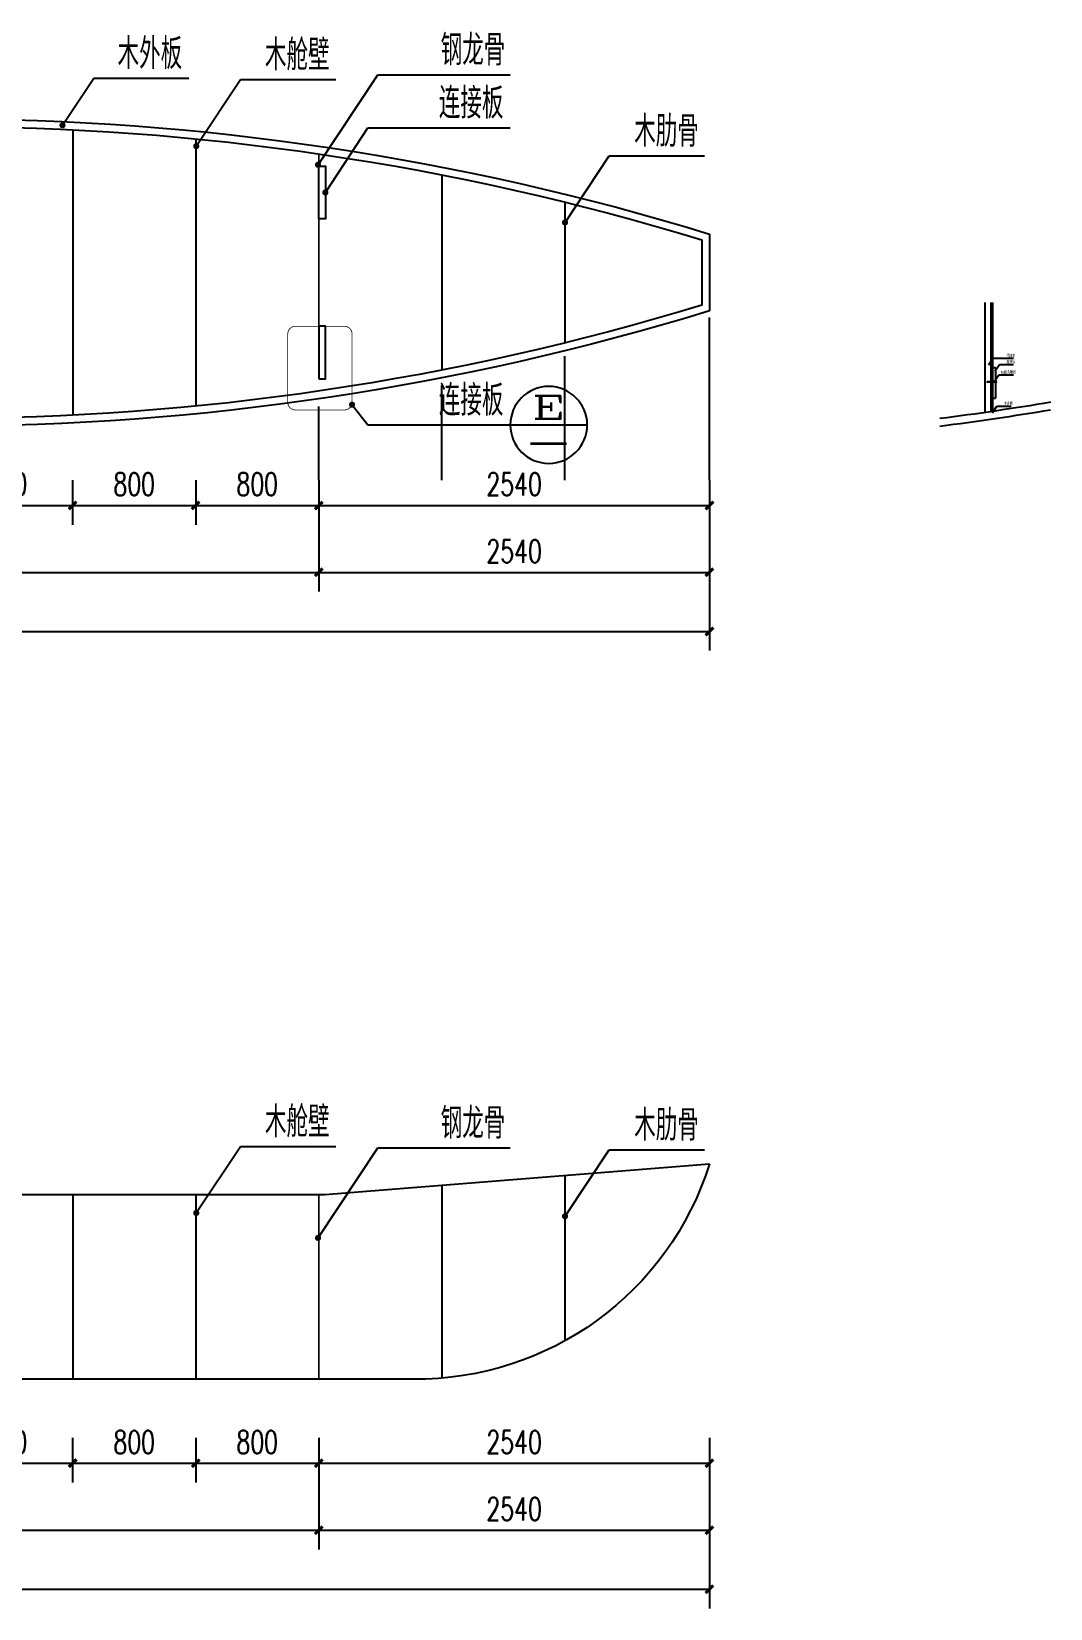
# Model space of a CAD drawing. Extents: x 1332 to 175445, y 256143 to 386027.
# Drawn here: x 83666 to 90290, y 256143 to 266394 of the extents above; entities that cross this region are included whole.
import ezdxf
from ezdxf.enums import TextEntityAlignment as Align

# ---------------------------------------------------------------- set-up
doc = ezdxf.new("R2010")
doc.units = 0
doc.header["$LTSCALE"] = 10
doc.header["$MEASUREMENT"] = 0
doc.linetypes.add('DASH', pattern=[0.35, 0.25, -0.1])
for name, color, linetype in [('0-立面细', 2, 'Continuous'), ('00-Palm-标注', 3, 'Continuous'), ('00-Palm-波打线', 11, 'Continuous'), ('00-园建', 4, 'Continuous'), ('DIM_LEAD', 3, 'Continuous'), ('PUB_DIM', 3, 'Continuous'), ('PUB_TEXT', 7, 'Continuous')]:
    doc.layers.add(name, color=color, linetype=linetype)
doc.styles.add('_TCH_DIM_T3', font='SIMPLEX', dxfattribs={"width": 0.705882, "bigfont": 'GBCBIG'})
doc.styles.add('COMP', font='COMPLEX', dxfattribs={"bigfont": 'hztxt'})
doc.styles.add('PALMstyle', font='HAIWENRS', dxfattribs={"width": 0.7, "bigfont": 'HZTXT'})
doc.dimstyles.new('_TCH_ARCH&&50', dxfattribs={"dimtxt": 148.75, "dimasz": 50, "dimexe": 125, "dimexo": 150, "dimgap": 63.125, "dimtad": 1, "dimdec": 0, "dimrnd": 5, "dimzin": 0, "dimdsep": 46, "dimtxsty": '_TCH_DIM_T3', "dimblk": 'ARCHTICK', "dimcen": 0.09, "dimclrt": 7, "dimazin": 2, "dimtfac": 1, "dimtdec": 0, "dimtix": 1, "dimtmove": 2, "dimatfit": 3, "dimfxl": 0, "dimtolj": 1, "dimtzin": 0, "dimarcsym": 0})

# ---------------------------------------------------------------- blocks, each defined once
blk = doc.blocks.new('索引号')
at = {"color": 2}
blk.add_line((5, 0), (-5, 0), dxfattribs=at)
blk.add_circle((0, 0), 5, dxfattribs=at)
for tag, style, width, p, p2 in [('A', 'COMP', 1.695908, (-2.17, 0.77), (2.19, 0.77)), ('LD1.01', 'PALMstyle', 0.559608, (-3.16, -3.59), (3.23, -3.59))]:
    blk.add_attdef(tag, text='', height=3, dxfattribs=dict(style=style, width=width)).set_placement(p, p2, align=Align.FIT)
blk = doc.blocks.new('_ArchTick')
at = {"color": 0, "linetype": 'ByBlock', "const_width": 0.4}
blk.add_lwpolyline([(-0.5, -0.5), (0.5, 0.5)], dxfattribs=at)
blk = doc.blocks.new('*D330')
at = {"layer": 'Defpoints', "color": 0, "transparency": 16777216}
for p in [(83073, 263628), (83933, 263628), (83933, 263313)]:
    blk.add_point(p, dxfattribs=at)
at = {"layer": 'PUB_DIM', "color": 0, "lineweight": -2, "transparency": 16777216}
for p, q in [((83073, 263478), (83073, 263188)), ((83933, 263478), (83933, 263188)), ((83073, 263313), (83933, 263313))]:
    blk.add_line(p, q, dxfattribs=at)
at = {"layer": 'PUB_DIM', "color": 0, "lineweight": -2, "transparency": 16777216, "xscale": 50, "yscale": 50, "zscale": 50, "rotation": 180}
blk.add_blockref('_ArchTick', (83073, 263313), dxfattribs=at)
at = {"layer": 'PUB_DIM', "color": 0, "lineweight": -2, "transparency": 16777216, "xscale": 50, "yscale": 50, "zscale": 50}
blk.add_blockref('_ArchTick', (83933, 263313), dxfattribs=at)
at = {"layer": 'PUB_DIM', "color": 7, "transparency": 16777216, "insert": (83503, 263451), "char_height": 148.8, "attachment_point": 5, "style": '_TCH_DIM_T3'}
blk.add_mtext('\\A1;860', dxfattribs=at)
blk = doc.blocks.new('*D331')
at = {"layer": 'Defpoints', "color": 0, "transparency": 16777216}
for p in [(83933, 263628), (84733, 263628), (84733, 263313)]:
    blk.add_point(p, dxfattribs=at)
at = {"layer": 'PUB_DIM', "color": 0, "lineweight": -2, "transparency": 16777216}
for p, q in [((83933, 263478), (83933, 263188)), ((84733, 263478), (84733, 263188)), ((83933, 263313), (84733, 263313))]:
    blk.add_line(p, q, dxfattribs=at)
at = {"layer": 'PUB_DIM', "color": 0, "lineweight": -2, "transparency": 16777216, "xscale": 50, "yscale": 50, "zscale": 50, "rotation": 180}
blk.add_blockref('_ArchTick', (83933, 263313), dxfattribs=at)
at = {"layer": 'PUB_DIM', "color": 0, "lineweight": -2, "transparency": 16777216, "xscale": 50, "yscale": 50, "zscale": 50}
blk.add_blockref('_ArchTick', (84733, 263313), dxfattribs=at)
at = {"layer": 'PUB_DIM', "color": 7, "transparency": 16777216, "insert": (84333, 263451), "char_height": 148.8, "attachment_point": 5, "style": '_TCH_DIM_T3'}
blk.add_mtext('\\A1;800', dxfattribs=at)
blk = doc.blocks.new('*D332')
at = {"layer": 'Defpoints', "color": 0, "transparency": 16777216}
for p in [(84733, 263628), (85533, 263628), (85533, 263313)]:
    blk.add_point(p, dxfattribs=at)
at = {"layer": 'PUB_DIM', "color": 0, "lineweight": -2, "transparency": 16777216}
for p, q in [((84733, 263478), (84733, 263188)), ((85533, 263478), (85533, 263188)), ((84733, 263313), (85533, 263313))]:
    blk.add_line(p, q, dxfattribs=at)
at = {"layer": 'PUB_DIM', "color": 0, "lineweight": -2, "transparency": 16777216, "xscale": 50, "yscale": 50, "zscale": 50, "rotation": 180}
blk.add_blockref('_ArchTick', (84733, 263313), dxfattribs=at)
at = {"layer": 'PUB_DIM', "color": 0, "lineweight": -2, "transparency": 16777216, "xscale": 50, "yscale": 50, "zscale": 50}
blk.add_blockref('_ArchTick', (85533, 263313), dxfattribs=at)
at = {"layer": 'PUB_DIM', "color": 7, "transparency": 16777216, "insert": (85133, 263451), "char_height": 148.8, "attachment_point": 5, "style": '_TCH_DIM_T3'}
blk.add_mtext('\\A1;800', dxfattribs=at)
blk = doc.blocks.new('*D333')
at = {"layer": 'Defpoints', "color": 0, "transparency": 16777216}
for p in [(85533, 263628), (88073, 263628), (88073, 263313)]:
    blk.add_point(p, dxfattribs=at)
at = {"layer": 'PUB_DIM', "color": 0, "lineweight": -2, "transparency": 16777216}
for p, q in [((85533, 263478), (85533, 263188)), ((88073, 263478), (88073, 263188)), ((85533, 263313), (88073, 263313))]:
    blk.add_line(p, q, dxfattribs=at)
at = {"layer": 'PUB_DIM', "color": 0, "lineweight": -2, "transparency": 16777216, "xscale": 50, "yscale": 50, "zscale": 50, "rotation": 180}
blk.add_blockref('_ArchTick', (85533, 263313), dxfattribs=at)
at = {"layer": 'PUB_DIM', "color": 0, "lineweight": -2, "transparency": 16777216, "xscale": 50, "yscale": 50, "zscale": 50}
blk.add_blockref('_ArchTick', (88073, 263313), dxfattribs=at)
at = {"layer": 'PUB_DIM', "color": 7, "transparency": 16777216, "insert": (86803, 263451), "char_height": 148.8, "attachment_point": 5, "style": '_TCH_DIM_T3'}
blk.add_mtext('\\A1;2540', dxfattribs=at)
blk = doc.blocks.new('*D335')
at = {"layer": 'Defpoints', "color": 0, "transparency": 16777216}
for p in [(80613, 263383), (85533, 263383), (85533, 262878)]:
    blk.add_point(p, dxfattribs=at)
at = {"layer": 'PUB_DIM', "color": 0, "lineweight": -2, "transparency": 16777216}
for p, q in [((80613, 263233), (80613, 262753)), ((85533, 263233), (85533, 262753)), ((80613, 262878), (85533, 262878))]:
    blk.add_line(p, q, dxfattribs=at)
at = {"layer": 'PUB_DIM', "color": 0, "lineweight": -2, "transparency": 16777216, "xscale": 50, "yscale": 50, "zscale": 50, "rotation": 180}
blk.add_blockref('_ArchTick', (80613, 262878), dxfattribs=at)
at = {"layer": 'PUB_DIM', "color": 0, "lineweight": -2, "transparency": 16777216, "xscale": 50, "yscale": 50, "zscale": 50}
blk.add_blockref('_ArchTick', (85533, 262878), dxfattribs=at)
at = {"layer": 'PUB_DIM', "color": 7, "transparency": 16777216, "insert": (83073, 263015), "char_height": 148.8, "attachment_point": 5, "style": '_TCH_DIM_T3'}
blk.add_mtext('\\A1;4920', dxfattribs=at)
blk = doc.blocks.new('*D336')
at = {"layer": 'Defpoints', "color": 0, "transparency": 16777216}
for p in [(85533, 263383), (88073, 263383), (88073, 262878)]:
    blk.add_point(p, dxfattribs=at)
at = {"layer": 'PUB_DIM', "color": 0, "lineweight": -2, "transparency": 16777216}
for p, q in [((85533, 263233), (85533, 262753)), ((88073, 263233), (88073, 262753)), ((85533, 262878), (88073, 262878))]:
    blk.add_line(p, q, dxfattribs=at)
at = {"layer": 'PUB_DIM', "color": 0, "lineweight": -2, "transparency": 16777216, "xscale": 50, "yscale": 50, "zscale": 50, "rotation": 180}
blk.add_blockref('_ArchTick', (85533, 262878), dxfattribs=at)
at = {"layer": 'PUB_DIM', "color": 0, "lineweight": -2, "transparency": 16777216, "xscale": 50, "yscale": 50, "zscale": 50}
blk.add_blockref('_ArchTick', (88073, 262878), dxfattribs=at)
at = {"layer": 'PUB_DIM', "color": 7, "transparency": 16777216, "insert": (86803, 263015), "char_height": 148.8, "attachment_point": 5, "style": '_TCH_DIM_T3'}
blk.add_mtext('\\A1;2540', dxfattribs=at)
blk = doc.blocks.new('*D337')
at = {"layer": 'Defpoints', "color": 0, "transparency": 16777216}
for p in [(78073, 262999), (88073, 262999), (88073, 262494)]:
    blk.add_point(p, dxfattribs=at)
at = {"layer": 'PUB_DIM', "color": 0, "lineweight": -2, "transparency": 16777216}
for p, q in [((78073, 262849), (78073, 262369)), ((88073, 262849), (88073, 262369)), ((78073, 262494), (88073, 262494))]:
    blk.add_line(p, q, dxfattribs=at)
at = {"layer": 'PUB_DIM', "color": 0, "lineweight": -2, "transparency": 16777216, "xscale": 50, "yscale": 50, "zscale": 50, "rotation": 180}
blk.add_blockref('_ArchTick', (78073, 262494), dxfattribs=at)
at = {"layer": 'PUB_DIM', "color": 0, "lineweight": -2, "transparency": 16777216, "xscale": 50, "yscale": 50, "zscale": 50}
blk.add_blockref('_ArchTick', (88073, 262494), dxfattribs=at)
at = {"layer": 'PUB_DIM', "color": 7, "transparency": 16777216, "insert": (83073, 262631), "char_height": 148.8, "attachment_point": 5, "style": '_TCH_DIM_T3'}
blk.add_mtext('\\A1;10000', dxfattribs=at)
blk = doc.blocks.new('*D348')
at = {"layer": 'Defpoints', "color": 0, "transparency": 16777216}
for p in [(83073, 257402), (83933, 257402), (83933, 257087)]:
    blk.add_point(p, dxfattribs=at)
at = {"layer": 'PUB_DIM', "color": 0, "lineweight": -2, "transparency": 16777216}
for p, q in [((83073, 257252), (83073, 256962)), ((83933, 257252), (83933, 256962)), ((83073, 257087), (83933, 257087))]:
    blk.add_line(p, q, dxfattribs=at)
at = {"layer": 'PUB_DIM', "color": 0, "lineweight": -2, "transparency": 16777216, "xscale": 50, "yscale": 50, "zscale": 50, "rotation": 180}
blk.add_blockref('_ArchTick', (83073, 257087), dxfattribs=at)
at = {"layer": 'PUB_DIM', "color": 0, "lineweight": -2, "transparency": 16777216, "xscale": 50, "yscale": 50, "zscale": 50}
blk.add_blockref('_ArchTick', (83933, 257087), dxfattribs=at)
at = {"layer": 'PUB_DIM', "color": 7, "transparency": 16777216, "insert": (83503, 257224), "char_height": 148.8, "attachment_point": 5, "style": '_TCH_DIM_T3'}
blk.add_mtext('\\A1;860', dxfattribs=at)
blk = doc.blocks.new('*D349')
at = {"layer": 'Defpoints', "color": 0, "transparency": 16777216}
for p in [(83933, 257402), (84733, 257402), (84733, 257087)]:
    blk.add_point(p, dxfattribs=at)
at = {"layer": 'PUB_DIM', "color": 0, "lineweight": -2, "transparency": 16777216}
for p, q in [((83933, 257252), (83933, 256962)), ((84733, 257252), (84733, 256962)), ((83933, 257087), (84733, 257087))]:
    blk.add_line(p, q, dxfattribs=at)
at = {"layer": 'PUB_DIM', "color": 0, "lineweight": -2, "transparency": 16777216, "xscale": 50, "yscale": 50, "zscale": 50, "rotation": 180}
blk.add_blockref('_ArchTick', (83933, 257087), dxfattribs=at)
at = {"layer": 'PUB_DIM', "color": 0, "lineweight": -2, "transparency": 16777216, "xscale": 50, "yscale": 50, "zscale": 50}
blk.add_blockref('_ArchTick', (84733, 257087), dxfattribs=at)
at = {"layer": 'PUB_DIM', "color": 7, "transparency": 16777216, "insert": (84333, 257224), "char_height": 148.8, "attachment_point": 5, "style": '_TCH_DIM_T3'}
blk.add_mtext('\\A1;800', dxfattribs=at)
blk = doc.blocks.new('*D350')
at = {"layer": 'Defpoints', "color": 0, "transparency": 16777216}
for p in [(84733, 257402), (85533, 257402), (85533, 257087)]:
    blk.add_point(p, dxfattribs=at)
at = {"layer": 'PUB_DIM', "color": 0, "lineweight": -2, "transparency": 16777216}
for p, q in [((84733, 257252), (84733, 256962)), ((85533, 257252), (85533, 256962)), ((84733, 257087), (85533, 257087))]:
    blk.add_line(p, q, dxfattribs=at)
at = {"layer": 'PUB_DIM', "color": 0, "lineweight": -2, "transparency": 16777216, "xscale": 50, "yscale": 50, "zscale": 50, "rotation": 180}
blk.add_blockref('_ArchTick', (84733, 257087), dxfattribs=at)
at = {"layer": 'PUB_DIM', "color": 0, "lineweight": -2, "transparency": 16777216, "xscale": 50, "yscale": 50, "zscale": 50}
blk.add_blockref('_ArchTick', (85533, 257087), dxfattribs=at)
at = {"layer": 'PUB_DIM', "color": 7, "transparency": 16777216, "insert": (85133, 257224), "char_height": 148.8, "attachment_point": 5, "style": '_TCH_DIM_T3'}
blk.add_mtext('\\A1;800', dxfattribs=at)
blk = doc.blocks.new('*D351')
at = {"layer": 'Defpoints', "color": 0, "transparency": 16777216}
for p in [(85533, 257402), (88073, 257402), (88073, 257087)]:
    blk.add_point(p, dxfattribs=at)
at = {"layer": 'PUB_DIM', "color": 0, "lineweight": -2, "transparency": 16777216}
for p, q in [((85533, 257252), (85533, 256962)), ((88073, 257252), (88073, 256962)), ((85533, 257087), (88073, 257087))]:
    blk.add_line(p, q, dxfattribs=at)
at = {"layer": 'PUB_DIM', "color": 0, "lineweight": -2, "transparency": 16777216, "xscale": 50, "yscale": 50, "zscale": 50, "rotation": 180}
blk.add_blockref('_ArchTick', (85533, 257087), dxfattribs=at)
at = {"layer": 'PUB_DIM', "color": 0, "lineweight": -2, "transparency": 16777216, "xscale": 50, "yscale": 50, "zscale": 50}
blk.add_blockref('_ArchTick', (88073, 257087), dxfattribs=at)
at = {"layer": 'PUB_DIM', "color": 7, "transparency": 16777216, "insert": (86803, 257224), "char_height": 148.8, "attachment_point": 5, "style": '_TCH_DIM_T3'}
blk.add_mtext('\\A1;2540', dxfattribs=at)
blk = doc.blocks.new('*D353')
at = {"layer": 'Defpoints', "color": 0, "transparency": 16777216}
for p in [(80613, 257156), (85533, 257156), (85533, 256651)]:
    blk.add_point(p, dxfattribs=at)
at = {"layer": 'PUB_DIM', "color": 0, "lineweight": -2, "transparency": 16777216}
for p, q in [((80613, 257006), (80613, 256526)), ((85533, 257006), (85533, 256526)), ((80613, 256651), (85533, 256651))]:
    blk.add_line(p, q, dxfattribs=at)
at = {"layer": 'PUB_DIM', "color": 0, "lineweight": -2, "transparency": 16777216, "xscale": 50, "yscale": 50, "zscale": 50, "rotation": 180}
blk.add_blockref('_ArchTick', (80613, 256651), dxfattribs=at)
at = {"layer": 'PUB_DIM', "color": 0, "lineweight": -2, "transparency": 16777216, "xscale": 50, "yscale": 50, "zscale": 50}
blk.add_blockref('_ArchTick', (85533, 256651), dxfattribs=at)
at = {"layer": 'PUB_DIM', "color": 7, "transparency": 16777216, "insert": (83073, 256789), "char_height": 148.8, "attachment_point": 5, "style": '_TCH_DIM_T3'}
blk.add_mtext('\\A1;4920', dxfattribs=at)
blk = doc.blocks.new('*D354')
at = {"layer": 'Defpoints', "color": 0, "transparency": 16777216}
for p in [(85533, 257156), (88073, 257156), (88073, 256651)]:
    blk.add_point(p, dxfattribs=at)
at = {"layer": 'PUB_DIM', "color": 0, "lineweight": -2, "transparency": 16777216}
for p, q in [((85533, 257006), (85533, 256526)), ((88073, 257006), (88073, 256526)), ((85533, 256651), (88073, 256651))]:
    blk.add_line(p, q, dxfattribs=at)
at = {"layer": 'PUB_DIM', "color": 0, "lineweight": -2, "transparency": 16777216, "xscale": 50, "yscale": 50, "zscale": 50, "rotation": 180}
blk.add_blockref('_ArchTick', (85533, 256651), dxfattribs=at)
at = {"layer": 'PUB_DIM', "color": 0, "lineweight": -2, "transparency": 16777216, "xscale": 50, "yscale": 50, "zscale": 50}
blk.add_blockref('_ArchTick', (88073, 256651), dxfattribs=at)
at = {"layer": 'PUB_DIM', "color": 7, "transparency": 16777216, "insert": (86803, 256789), "char_height": 148.8, "attachment_point": 5, "style": '_TCH_DIM_T3'}
blk.add_mtext('\\A1;2540', dxfattribs=at)
blk = doc.blocks.new('*D355')
at = {"layer": 'Defpoints', "color": 0, "transparency": 16777216}
for p in [(78073, 256772), (88073, 256772), (88073, 256268)]:
    blk.add_point(p, dxfattribs=at)
at = {"layer": 'PUB_DIM', "color": 0, "lineweight": -2, "transparency": 16777216}
for p, q in [((78073, 256622), (78073, 256143)), ((88073, 256622), (88073, 256143)), ((78073, 256268), (88073, 256268))]:
    blk.add_line(p, q, dxfattribs=at)
at = {"layer": 'PUB_DIM', "color": 0, "lineweight": -2, "transparency": 16777216, "xscale": 50, "yscale": 50, "zscale": 50, "rotation": 180}
blk.add_blockref('_ArchTick', (78073, 256268), dxfattribs=at)
at = {"layer": 'PUB_DIM', "color": 0, "lineweight": -2, "transparency": 16777216, "xscale": 50, "yscale": 50, "zscale": 50}
blk.add_blockref('_ArchTick', (88073, 256268), dxfattribs=at)
at = {"layer": 'PUB_DIM', "color": 7, "transparency": 16777216, "insert": (83073, 256405), "char_height": 148.8, "attachment_point": 5, "style": '_TCH_DIM_T3'}
blk.add_mtext('\\A1;10000', dxfattribs=at)

msp = doc.modelspace()

# ---------------------------------------------------------------- linework, layer by layer
at = {"layer": '0-立面细'}
msp.add_lwpolyline([(88023.2, 265040.4), (88023.2, 264614.4, -0.1488886), (78123.2, 264614.4), (78123.2, 265040.4, -0.1488886)], format="xyb", close=True, dxfattribs=at)
at = {"layer": '0-立面细', "linetype": 'DASH'}
for points in [[(83933.2, 265755.6), (83933.2, 263899.2)], [(86333.2, 265461.7), (86333.2, 264193)], [(87133.2, 265285.2), (87133.2, 264369.6)], [(89903.4, 264633.3), (89903.4, 263922.8)], [(87133.2, 258957.7), (87133.2, 257883.2)], [(86333.2, 258893.7), (86333.2, 257643.6)], [(83933.2, 258832.9), (83933.2, 257632.9)]]:
    msp.add_lwpolyline(points, dxfattribs=at)
at = {"layer": '0-立面细'}
for points in [[(84733.2, 265696.1), (84733.2, 263958.7)], [(84733.2, 258832.9), (84733.2, 257632.9)]]:
    msp.add_lwpolyline(points, dxfattribs=at)
at = {"layer": '0-立面细', "const_width": 10}
for points in [[(85533.2, 265598.4), (85533.2, 264136.8)], [(85533.2, 258832.9), (85533.2, 257632.9)]]:
    msp.add_lwpolyline(points, dxfattribs=at)
at = {"layer": '0-立面细'}
msp.add_lwpolyline([(90290.2, 263983.9, -0.0107073), (89570.4, 263877.4, -0.0107073)], format="xyb", dxfattribs=at)
at = {"layer": '00-Palm-波打线'}
for p, q in [((89937.2, 264123.2), (89933.4, 264123.2)), ((89937.2, 264109.8), (89933.4, 264109.8)), ((89937.2, 264123.2), (89937.2, 264120.5)), ((89937.2, 264112.5), (89937.2, 264109.8))]:
    msp.add_line(p, q, dxfattribs=at)
for points in [[(89933.4, 264112.5), (89881.6, 264114.5), (89881.6, 264118.5), (89933.4, 264120.5)], [(89933.4, 264109.8), (89933.4, 264123.2)], [(89937.2, 264112.5), (89936.1, 264112.5), (89936.1, 264120.5), (89937.2, 264120.5)], [(89937.2, 264112.5), (89937.2, 264120.5)]]:
    msp.add_lwpolyline(points, dxfattribs=at)
at = {"layer": '00-园建'}
msp.add_line((80573.2, 258832.9), (85573.2, 258832.9), dxfattribs=at)
msp.add_lwpolyline([(88073.2, 265077.4), (88073.2, 264577.4, -0.15), (78073.2, 264577.4), (78073.2, 265077.4, -0.15)], format="xyb", close=True, dxfattribs=at)
for points in [[(85533.2, 265518.3), (85575.8, 265518.3), (85575.8, 265176.8), (85533.2, 265176.8)], [(85533.2, 264136.4), (85575.8, 264136.4), (85575.8, 264477.9), (85533.2, 264477.9)]]:
    msp.add_lwpolyline(points, close=True, dxfattribs=at)
for points in [[(89863.4, 264633.3), (89863.4, 263917)], [(89913.4, 264633.3), (89913.4, 263924.2)], [(89913.4, 264209.8), (89933.4, 264209.8)], [(89933.4, 264209.8), (89933.4, 264009.8)], [(89913.4, 264009.8), (89933.4, 264009.8)], [(85573.2, 258832.9), (88073.2, 259032.9)]]:
    msp.add_lwpolyline(points, dxfattribs=at)
at = {"layer": '00-园建', "linetype": 'DASH', "const_width": 5}
msp.add_lwpolyline([(85381.5, 264477.9), (85699.7, 264477.9, -0.4142136), (85749.7, 264427.9), (85749.7, 263983.8, -0.4142136), (85699.7, 263933.8), (85381.5, 263933.8, -0.4142136), (85331.5, 263983.8), (85331.5, 264427.9, -0.4142136)], format="xyb", close=True, dxfattribs=at)
at = {"layer": '00-园建'}
for points in [[(90290.2, 263933.2, -0.0106752), (89570.4, 263827, -0.0106752)], [(88073.2, 259032.9, -0.3304235), (86147.6, 257632.9), (83073.2, 257632.9)]]:
    msp.add_lwpolyline(points, format="xyb", dxfattribs=at)
at = {"layer": 'DIM_LEAD'}
for p, q in [((83866.8, 265784.9), (84069.8, 266089.8)), ((84069.8, 266089.8), (84688.7, 266089.8)), ((84736.5, 265648.7), (85024.4, 266081.1)), ((85024.4, 266081.1), (85643.2, 266081.1)), ((85528.6, 265527.7), (85917.8, 266113)), ((85917.8, 266113), (86778.4, 266113)), ((85575.8, 265347.6), (85852.6, 265768.1)), ((85852.6, 265768.1), (86778.4, 265768.1)), ((87134.1, 265153), (87421.9, 265585.3)), ((87421.9, 265585.3), (88040.8, 265585.3)), ((89889.5, 264226.4), (89918.4, 264270.3)), ((89918.4, 264270.3), (90050.7, 264270.3)), ((89929.2, 264185.9), (89958.1, 264229.9)), ((89958.1, 264229.9), (90050.7, 264229.9)), ((89924.6, 264118.1), (89953.6, 264162.1)), ((89953.6, 264162.1), (90050.7, 264162.1)), ((85749.7, 263967.7), (85852.6, 263836.6)), ((89913.4, 263915.5), (89942.4, 263959.5)), ((89942.4, 263959.5), (90035, 263959.5)), ((85852.6, 263836.6), (86778.4, 263836.6)), ((84736.5, 258713.6), (85024.4, 259145.9)), ((85024.4, 259145.9), (85643.2, 259145.9)), ((85528.6, 258551.5), (85917.8, 259136.9)), ((85917.8, 259136.9), (86778.4, 259136.9)), ((87134.1, 258691.8), (87421.9, 259124.1)), ((87421.9, 259124.1), (88040.8, 259124.1))]:
    msp.add_line(p, q, dxfattribs=at)
for points, const_width in [([(83861.2, 265776.5, 1), (83872.3, 265793.2, 1)], 20), ([(84731, 265640.4, 1), (84742, 265657.1, 1)], 20), ([(85523.1, 265519.3, 1), (85534.1, 265536, 1)], 20), ([(85570.3, 265339.2, 1), (85581.3, 265355.9, 1)], 20), ([(87128.5, 265144.7, 1), (87139.6, 265161.3, 1)], 20), ([(89888.9, 264225.5, 1), (89890, 264227.2, 1)], 2), ([(89928.6, 264185.1, 1), (89929.7, 264186.7, 1)], 2), ([(89924.1, 264117.3, 1), (89925.2, 264118.9, 1)], 2), ([(85743.5, 263975.6, 1), (85755.9, 263959.9, 1)], 20), ([(89912.9, 263914.7, 1), (89914, 263916.4, 1)], 2), ([(84731, 258705.2, 1), (84742, 258721.9, 1)], 20), ([(87128.5, 258683.4, 1), (87139.6, 258700.1, 1)], 20), ([(85523.1, 258543.2, 1), (85534.1, 258559.8, 1)], 20)]:
    msp.add_lwpolyline(points, format="xyb", close=True, dxfattribs=dict(at, const_width=const_width))
at = {"layer": 'PUB_DIM', "color": 250, "linetype": 'DASH'}
for points in [[(88073.2, 263478.4), (88073.2, 264533.8)], [(87133.2, 263478.4), (87133.2, 264283.1)], [(86333.2, 263478.4), (86333.2, 264094.5)], [(85533.2, 263478.4), (85533.2, 263957.4)]]:
    msp.add_lwpolyline(points, dxfattribs=at)

# ---------------------------------------------------------------- block references
at = {"layer": '00-Palm-标注', "color": 7}
ref = msp.add_blockref('索引号', (87028.4, 263836.6), dxfattribs=dict(at, xscale=-50, yscale=50, zscale=50))
ref.add_attrib('A', 'E', dxfattribs={"layer": '0', "color": 7, "height": 150, "style": 'COMP', "width": 1.907896}).set_placement((86918.9, 263875), (87136.9, 263875), align=Align.FIT)
ref.add_attrib('LD1.01', '-', dxfattribs={"layer": '0', "color": 7, "height": 150, "style": 'PALMstyle', "width": 2.48595}).set_placement((86866.9, 263657), (87186.5, 263657), align=Align.FIT)

# ---------------------------------------------------------------- texts
at = {"layer": 'PUB_TEXT', "style": 'PALMstyle', "width": 0.7}
for s, height, p in [('木外板', 200, (84225.2, 266149.8)), ('木舱壁', 200, (85183.1, 266141.1)), ('钢龙骨', 200, (86325.9, 266173)), ('连接板', 200, (86313.8, 265828.1)), ('木肋骨', 200, (87583.9, 265645.3)), ('钢龙骨', 20, (90005.4, 264276.3)), ('M6', 20, (89966.6, 264168.1)), ('沉头螺栓', 20, (89990.3, 264168.1)), ('连接板', 20, (90004.2, 264235.9)), ('连接板', 200, (86313.8, 263896.6)), ('木外板', 20, (89988.6, 263965.5)), ('木舱壁', 200, (85183.1, 259205.9)), ('钢龙骨', 200, (86325.9, 259196.9)), ('木肋骨', 200, (87583.9, 259184.1))]:
    msp.add_text(s, height=height, dxfattribs=at).set_placement(p)

# ---------------------------------------------------------------- dimensions: what is measured, and where the dimension line sits
at = {"layer": 'PUB_DIM'}
for p1, p2, distance, picture, middle in [((83073.2, 263628.4), (83933.2, 263628.4), -315.3, '*D330', (83503.2, 263450.6)), ((83933.2, 263628.4), (84733.2, 263628.4), -315.3, '*D331', (84333.2, 263450.6)), ((84733.2, 263628.4), (85533.2, 263628.4), -315.3, '*D332', (85133.2, 263450.6)), ((85533.2, 263628.4), (88073.2, 263628.4), -315.3, '*D333', (86803.2, 263450.6)), ((80613.2, 263382.7), (85533.2, 263382.7), -505, '*D335', (83073.2, 263015.3)), ((85533.2, 263382.7), (88073.2, 263382.7), -505, '*D336', (86803.2, 263015.3)), ((78073.2, 262998.9), (88073.2, 262998.9), -505, '*D337', (83073.2, 262631.4)), ((83073.2, 257402), (83933.2, 257402), -315.3, '*D348', (83503.2, 257224.2)), ((83933.2, 257402), (84733.2, 257402), -315.3, '*D349', (84333.2, 257224.2)), ((84733.2, 257402), (85533.2, 257402), -315.3, '*D350', (85133.2, 257224.2)), ((85533.2, 257402), (88073.2, 257402), -315.3, '*D351', (86803.2, 257224.2)), ((80613.2, 257156.3), (85533.2, 257156.3), -505, '*D353', (83073.2, 256788.8)), ((85533.2, 257156.3), (88073.2, 257156.3), -505, '*D354', (86803.2, 256788.8)), ((78073.2, 256772.5), (88073.2, 256772.5), -505, '*D355', (83073.2, 256405))]:
    dim = msp.add_aligned_dim(p1=p1, p2=p2, distance=distance, dimstyle='_TCH_ARCH&&50', dxfattribs=at)
    dim.commit()
    dim.dimension.update_dxf_attribs({"geometry": picture, "text_midpoint": middle})

doc.saveas('drawing.dxf')
